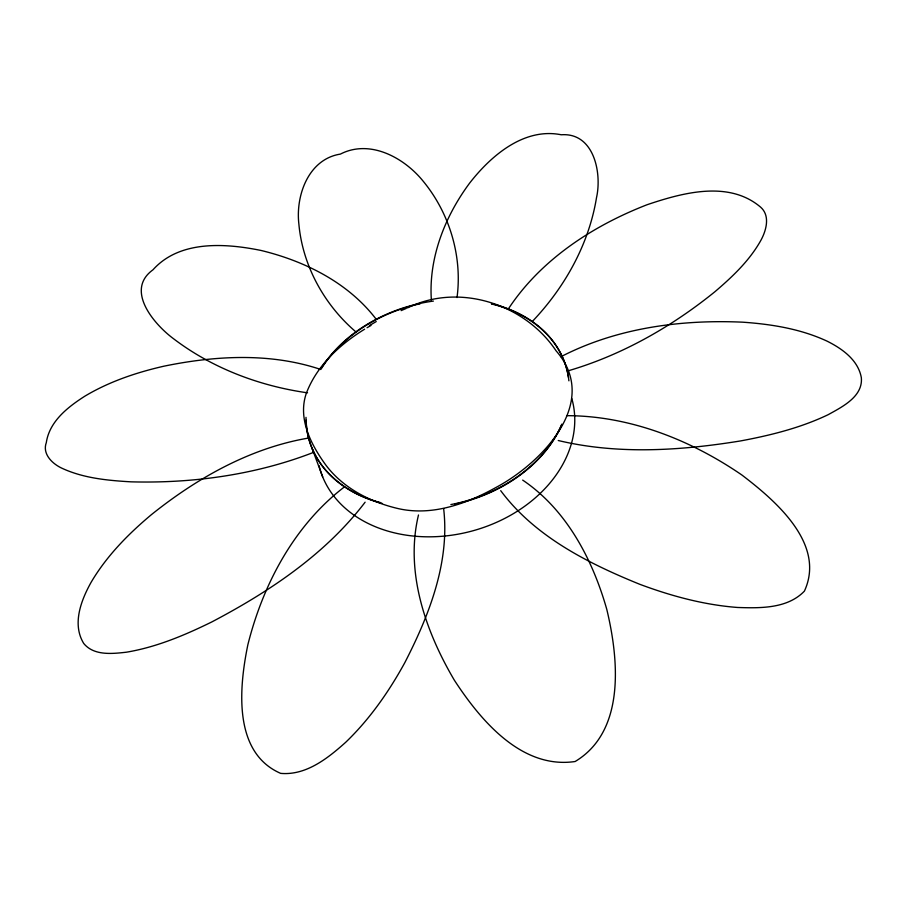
<?xml version="1.0" encoding="UTF-8"?>
<svg xmlns="http://www.w3.org/2000/svg" width="907" height="907" viewBox="0 0 907 907"><rect width="100%" height="100%" fill="white"/><g stroke="black" fill="none" stroke-linecap="round" stroke-linejoin="round"><path stroke-width="1.36" d="M457.015 297.553C462.502 256.602 449.702 213.735 423.66 181.797C404.703 157.977 370.226 138.76 340.386 154.099C308.471 159.076 295.478 195.527 298.879 224.131C302.643 265.853 324.479 305.228 356.27 332.2M418.49 514.983C404.794 571.875 425.542 631.374 454.373 680.239C480.619 720.464 521.604 769.408 575.117 761.517C625.887 731.099 618.631 658.663 606.772 609.334C592.611 559.494 566.58 509.689 522.67 480.098M508.453 308.777C540.969 259.527 592.849 225.786 647.133 204.71C682.676 192.726 728.911 180.051 760.724 207.25C770.281 215.753 766.347 230.106 761.132 239.879C749.84 260.354 732.55 276.669 714.943 291.703C671.497 326.871 621.737 355.17 567.941 370.884M365.113 502.195C325.375 554.37 269.277 591.715 211.819 621.93C184.699 635.251 156.435 647.167 126.47 652.19C112.253 653.8 93.931 655.897 83.739 643.482C71.846 624.107 81.108 600.185 91.188 582.169C106.652 555.98 128.261 534.019 151.458 514.609C197.193 477.944 250.479 447.877 308.845 438.002M532.726 321.044C564.891 287.111 588.938 244.164 596.5 197.703C602.112 172.738 593.87 132.365 561.252 134.769C523.997 127.297 490.97 155.709 469.645 183.089C444.838 216.512 428.399 258.189 431.381 300.285M344.048 487.195C294.117 525.572 262.973 584.414 247.872 644.696C239.21 686.746 232.543 752.481 280.671 773.376C306.09 775.644 327.88 758.229 345.703 742.277C369.682 719.251 388.888 691.701 404.828 662.632C429.034 615.513 449.974 562.465 443.636 508.555M364.637 329.184C339.785 344.456 316.679 365.702 306.237 393.547C297.621 418.887 311.09 444.827 325.749 464.951C342.733 487.671 369.183 501.469 396.28 508.135C430.814 516.809 466.085 504.111 496.072 487.41C541.388 463.239 601.25 402.289 556.07 350.805C524.813 303.924 459.033 282.406 407.504 307.927M369.421 325.568L376.235 321.554M560.934 356.723C616.556 327.96 680.84 319.355 742.844 322.189C771.608 324.196 800.711 328.89 827.037 341.134C842.115 348.639 858.203 360 861.344 377.72C863.067 396.665 842.138 406.903 828.182 414.68C800.586 427.877 770.667 435.315 740.713 440.904C680.613 450.688 617.984 454.77 558.27 440.519M367.04 327.733L370.986 325.466M401.121 310.613L406.257 308.425M313.675 452.332C255.751 474.837 192.862 483.499 130.914 481.832C107.604 480.472 83.614 478.238 62.152 468.329C52.561 463.999 42.039 454.124 46.314 442.593C49.443 421.358 67.946 406.96 84.907 396.144C109.203 381.62 136.322 372.494 163.816 366.213C215.288 355.589 270.388 352.494 320.84 369.5M566.694 415.667C629.492 415.723 690.624 439.827 741.915 475.03C775.326 500.562 826.141 543.815 804.396 591.137C787.423 608.778 760.293 608.212 737.618 607.475C704.07 604.924 671.316 596.058 639.877 584.335C588.099 563.326 534.756 536.525 500.709 490.653M307.541 392.822C259.425 386.008 212.193 368.208 173.384 338.617C154.235 324.423 124.678 290.127 152.977 269.81C179.62 240.026 225.287 243.189 260.978 250.445C304.899 261.035 348.39 282.746 376.235 319.309M311.736 447.48L322.677 476.867M491.537 303.981A133.578 101.471 -15.2 0 1 568.485 377.448M561.422 425.542A133.578 101.471 -15.2 0 1 454.577 504.179M381.96 503.306A133.578 101.471 -15.2 0 1 306.158 420.224M321.634 368.219A133.578 101.471 -15.2 0 1 420.088 303.8M571.795 398.513A130.767 100.847 -15.2 0 1 471.368 531.207A130.767 100.847 -15.2 0 1 319.071 465.654M491.458 303.618A133.612 101.471 -15.2 0 1 568.893 380.827M561.807 424.147A133.612 101.471 -15.2 0 1 450.87 504.553M380.566 502.637A133.612 101.471 -15.2 0 1 306.01 417.367M320.829 368.956A133.612 101.471 -15.2 0 1 433.41 301.079"/></g></svg>
